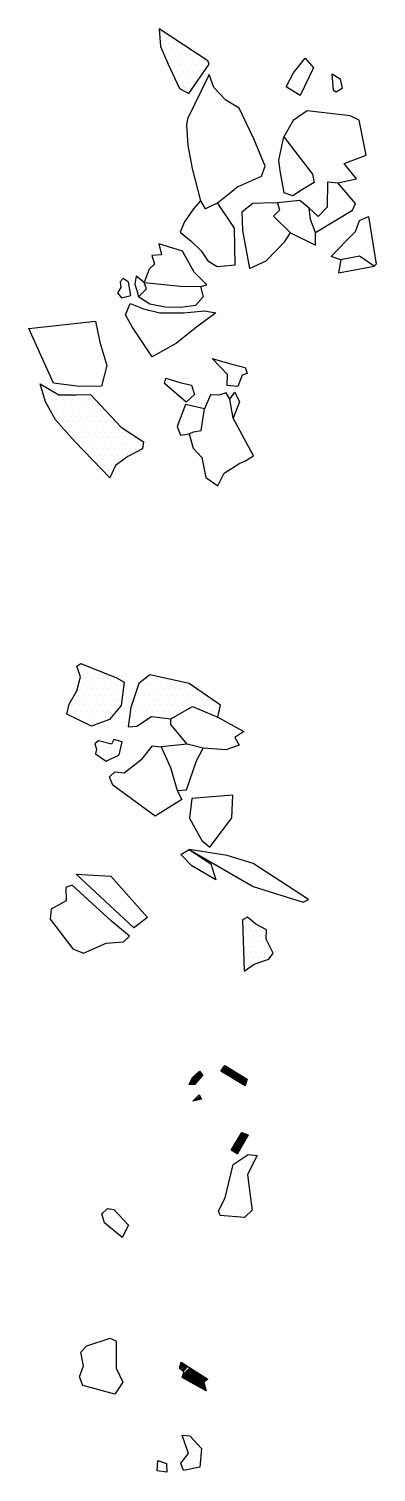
# Model space of a CAD drawing. Header units: metres. Extents: x -504 to -425, y -1464 to -1134.
import ezdxf

# ---------------------------------------------------------------- set-up
doc = ezdxf.new("R2010")
doc.units = ezdxf.units.M
doc.header["$LTSCALE"] = 25
doc.header["$MEASUREMENT"] = 0
doc.layers.get('0').update_dxf_attribs({"linetype": 'CONTINUOUS'})
for name, color, linetype in [('KNOCHEN', 2, 'CONTINUOUS'), ('KNOCHENSCHRAFF', 2, 'CONTINUOUS'), ('STEINE', 4, 'CONTINUOUS'), ('STEINESCHRAFF', 4, 'CONTINUOUS')]:
    doc.layers.add(name, color=color, linetype=linetype)

# ---------------------------------------------------------------- blocks, each defined once
blk = doc.blocks.new('*X1')
at = {"color": 0}
for p, q in [((-460.48, -1372.29), (-459.32, -1371.13)), ((-460.31, -1371.77), (-459.53, -1370.99)), ((-460.26, -1372.43), (-459.1, -1371.26)), ((-460.04, -1372.56), (-458.88, -1371.4)), ((-459.82, -1372.69), (-458.66, -1371.54)), ((-459.59, -1372.82), (-458.44, -1371.67)), ((-467.76, -1374.98), (-465.27, -1372.49)), ((-467.64, -1375.21), (-465.12, -1372.69)), ((-467.38, -1374.25), (-465.43, -1372.29)), ((-467.28, -1375.21), (-464.96, -1372.88)), ((-466.93, -1375.21), (-464.8, -1373.08)), ((-459.37, -1372.96), (-458.22, -1371.81)), ((-459.15, -1373.09), (-458.01, -1371.94)), ((-458.93, -1373.22), (-457.79, -1372.08)), ((-458.71, -1373.35), (-457.57, -1372.21)), ((-458.49, -1373.49), (-457.35, -1372.35)), ((-458.27, -1373.62), (-457.13, -1372.48)), ((-458.05, -1373.75), (-456.91, -1372.62)), ((-457.83, -1373.88), (-456.7, -1372.75)), ((-457.61, -1374.02), (-456.48, -1372.89)), ((-457.39, -1374.15), (-456.26, -1373.02)), ((-457.16, -1374.28), (-456.04, -1373.16)), ((-456.94, -1374.41), (-455.82, -1373.29)), ((-456.72, -1374.55), (-455.61, -1373.43)), ((-456.5, -1374.68), (-455.39, -1373.57)), ((-456.28, -1374.81), (-455.17, -1373.7)), ((-456.06, -1374.94), (-454.95, -1373.84)), ((-455.84, -1375.08), (-454.73, -1373.97)), ((-455.62, -1375.21), (-454.69, -1374.28)), ((-455.4, -1375.34), (-454.81, -1374.76)), ((-466.81, -1378.97), (-465.53, -1377.7)), ((-466.36, -1378.88), (-465.41, -1377.93)), ((-465.92, -1378.79), (-465.28, -1378.16)), ((-455.18, -1375.47), (-454.94, -1375.24)), ((-465.47, -1378.7), (-465.16, -1378.39)), ((-458.16, -1390.12), (-454.66, -1386.62)), ((-458.04, -1390.36), (-454.4, -1386.72)), ((-457.82, -1390.49), (-454.8, -1387.48)), ((-457.63, -1389.24), (-454.91, -1386.52)), ((-457.1, -1388.36), (-455.16, -1386.42)), ((-456.57, -1387.47), (-455.42, -1386.32)), ((-456.04, -1386.59), (-455.67, -1386.22)), ((-457.6, -1390.63), (-455.31, -1388.34)), ((-457.38, -1390.76), (-455.81, -1389.19)), ((-457.16, -1390.9), (-456.32, -1390.05)), ((-456.94, -1391.03), (-456.82, -1390.91)), ((-469.99, -1439.79), (-469.21, -1439.01)), ((-469.99, -1440.14), (-468.99, -1439.14)), ((-469.87, -1439.31), (-469.43, -1438.87)), ((-469.8, -1440.3), (-468.77, -1439.28)), ((-469.74, -1438.83), (-469.65, -1438.73)), ((-469.61, -1440.47), (-468.55, -1439.41)), ((-469.43, -1440.64), (-468.34, -1439.55)), ((-469.41, -1442.04), (-467.46, -1440.09)), ((-469.27, -1442.25), (-467.24, -1440.22)), ((-469.24, -1440.81), (-468.12, -1439.68)), ((-469.23, -1441.5), (-467.68, -1439.95)), ((-469.05, -1442.38), (-467.03, -1440.36)), ((-468.82, -1442.51), (-466.81, -1440.49)), ((-468.6, -1442.63), (-466.59, -1440.63)), ((-468.37, -1442.76), (-466.37, -1440.76)), ((-468.14, -1442.89), (-466.15, -1440.9)), ((-467.92, -1443.02), (-465.93, -1441.03)), ((-467.69, -1443.15), (-465.72, -1441.17)), ((-467.47, -1443.27), (-465.5, -1441.31)), ((-467.24, -1443.4), (-465.28, -1441.44)), ((-467.01, -1443.53), (-465.06, -1441.58)), ((-466.79, -1443.66), (-464.84, -1441.71)), ((-466.56, -1443.78), (-464.62, -1441.85)), ((-466.34, -1443.91), (-464.41, -1441.98)), ((-466.11, -1444.04), (-464.19, -1442.12)), ((-465.88, -1444.17), (-463.97, -1442.25)), ((-465.66, -1444.29), (-463.75, -1442.39)), ((-465.43, -1444.42), (-464.46, -1443.45)), ((-465.21, -1444.55), (-464.39, -1443.73)), ((-464.98, -1444.68), (-464.31, -1444.01)), ((-464.75, -1444.8), (-464.23, -1444.28)), ((-464.53, -1444.93), (-464.16, -1444.56)), ((-464.3, -1445.06), (-464.08, -1444.84)), ((-464.08, -1445.19), (-464, -1445.11))]:
    blk.add_line(p, q, dxfattribs=at)
blk = doc.blocks.new('*X2')
at = {"color": 0}
for p, q in [((-474.375, -1136.25), (-474.375, -1136.25)), ((-473.75, -1135), (-473.75, -1135)), ((-473.75, -1137.5), (-473.75, -1137.5)), ((-473.125, -1136.25), (-473.125, -1136.25)), ((-472.5, -1137.5), (-472.5, -1137.5)), ((-471.875, -1136.25), (-471.875, -1136.25)), ((-471.25, -1137.5), (-471.25, -1137.5)), ((-470, -1137.5), (-470, -1137.5)), ((-473.125, -1138.75), (-473.125, -1138.75)), ((-472.5, -1140), (-472.5, -1140)), ((-471.875, -1138.75), (-471.875, -1138.75)), ((-471.25, -1140), (-471.25, -1140)), ((-470.625, -1138.75), (-470.625, -1138.75)), ((-470, -1140), (-470, -1140)), ((-469.375, -1138.75), (-469.375, -1138.75)), ((-468.75, -1140), (-468.75, -1140)), ((-468.125, -1138.75), (-468.125, -1138.75)), ((-467.5, -1140), (-467.5, -1140)), ((-466.25, -1140), (-466.25, -1140)), ((-471.875, -1141.25), (-471.875, -1141.25)), ((-471.875, -1143.75), (-471.875, -1143.75)), ((-471.25, -1142.5), (-471.25, -1142.5)), ((-470.625, -1141.25), (-470.625, -1141.25)), ((-470.625, -1143.75), (-470.625, -1143.75)), ((-470, -1142.5), (-470, -1142.5)), ((-469.375, -1141.25), (-469.375, -1141.25)), ((-469.375, -1143.75), (-469.375, -1143.75)), ((-468.75, -1142.5), (-468.75, -1142.5)), ((-468.125, -1141.25), (-468.125, -1141.25)), ((-468.125, -1143.75), (-468.125, -1143.75)), ((-467.5, -1142.5), (-467.5, -1142.5)), ((-466.875, -1141.25), (-466.875, -1141.25)), ((-466.875, -1143.75), (-466.875, -1143.75)), ((-466.25, -1142.5), (-466.25, -1142.5)), ((-465.625, -1141.25), (-465.625, -1141.25)), ((-465.625, -1143.75), (-465.625, -1143.75)), ((-465, -1142.5), (-465, -1142.5)), ((-464.375, -1141.25), (-464.375, -1141.25)), ((-463.75, -1142.5), (-463.75, -1142.5)), ((-471.25, -1145), (-471.25, -1145)), ((-470.625, -1146.25), (-470.625, -1146.25)), ((-470, -1145), (-470, -1145)), ((-469.375, -1146.25), (-469.375, -1146.25)), ((-468.75, -1145), (-468.75, -1145)), ((-468.125, -1146.25), (-468.125, -1146.25)), ((-467.5, -1145), (-467.5, -1145)), ((-466.875, -1146.25), (-466.875, -1146.25)), ((-466.25, -1145), (-466.25, -1145)), ((-435, -1145), (-435, -1145)), ((-434.375, -1146.25), (-434.375, -1146.25)), ((-470, -1147.5), (-470, -1147.5)), ((-468.75, -1147.5), (-468.75, -1147.5)), ((-467.5, -1147.5), (-467.5, -1147.5)), ((-433.75, -1147.5), (-433.75, -1147.5)), ((-500.625, -1216.25), (-500.625, -1216.25)), ((-500.625, -1218.75), (-500.625, -1218.75)), ((-500, -1217.5), (-500, -1217.5)), ((-500, -1220), (-500, -1220)), ((-499.375, -1218.75), (-499.375, -1218.75)), ((-498.75, -1217.5), (-498.75, -1217.5)), ((-498.75, -1220), (-498.75, -1220)), ((-498.125, -1218.75), (-498.125, -1218.75)), ((-497.5, -1220), (-497.5, -1220)), ((-496.875, -1218.75), (-496.875, -1218.75)), ((-496.25, -1220), (-496.25, -1220)), ((-495.625, -1218.75), (-495.625, -1218.75)), ((-495, -1220), (-495, -1220)), ((-494.375, -1218.75), (-494.375, -1218.75)), ((-493.75, -1220), (-493.75, -1220)), ((-493.125, -1218.75), (-493.125, -1218.75)), ((-492.5, -1220), (-492.5, -1220)), ((-491.875, -1218.75), (-491.875, -1218.75)), ((-491.25, -1220), (-491.25, -1220)), ((-490.625, -1218.75), (-490.625, -1218.75)), ((-490, -1220), (-490, -1220)), ((-489.375, -1218.75), (-489.375, -1218.75)), ((-488.75, -1220), (-488.75, -1220)), ((-499.375, -1221.25), (-499.375, -1221.25)), ((-498.75, -1222.5), (-498.75, -1222.5)), ((-498.125, -1221.25), (-498.125, -1221.25)), ((-497.5, -1222.5), (-497.5, -1222.5)), ((-496.875, -1221.25), (-496.875, -1221.25)), ((-496.25, -1222.5), (-496.25, -1222.5)), ((-495.625, -1221.25), (-495.625, -1221.25)), ((-495, -1222.5), (-495, -1222.5)), ((-494.375, -1221.25), (-494.375, -1221.25)), ((-493.75, -1222.5), (-493.75, -1222.5)), ((-493.125, -1221.25), (-493.125, -1221.25)), ((-492.5, -1222.5), (-492.5, -1222.5)), ((-491.875, -1221.25), (-491.875, -1221.25)), ((-491.25, -1222.5), (-491.25, -1222.5)), ((-490.625, -1221.25), (-490.625, -1221.25)), ((-490, -1222.5), (-490, -1222.5)), ((-489.375, -1221.25), (-489.375, -1221.25)), ((-488.75, -1222.5), (-488.75, -1222.5)), ((-488.125, -1221.25), (-488.125, -1221.25)), ((-487.5, -1222.5), (-487.5, -1222.5)), ((-486.25, -1222.5), (-486.25, -1222.5)), ((-496.875, -1223.75), (-496.875, -1223.75)), ((-496.25, -1225), (-496.25, -1225)), ((-495.625, -1223.75), (-495.625, -1223.75)), ((-495.625, -1226.25), (-495.625, -1226.25)), ((-495, -1225), (-495, -1225)), ((-494.375, -1223.75), (-494.375, -1223.75)), ((-494.375, -1226.25), (-494.375, -1226.25)), ((-493.75, -1225), (-493.75, -1225)), ((-493.125, -1223.75), (-493.125, -1223.75)), ((-493.125, -1226.25), (-493.125, -1226.25)), ((-492.5, -1225), (-492.5, -1225)), ((-491.875, -1223.75), (-491.875, -1223.75)), ((-491.875, -1226.25), (-491.875, -1226.25)), ((-491.25, -1225), (-491.25, -1225)), ((-490.625, -1223.75), (-490.625, -1223.75)), ((-490.625, -1226.25), (-490.625, -1226.25)), ((-490, -1225), (-490, -1225)), ((-489.375, -1223.75), (-489.375, -1223.75)), ((-489.375, -1226.25), (-489.375, -1226.25)), ((-488.75, -1225), (-488.75, -1225)), ((-488.125, -1223.75), (-488.125, -1223.75)), ((-488.125, -1226.25), (-488.125, -1226.25)), ((-487.5, -1225), (-487.5, -1225)), ((-486.875, -1223.75), (-486.875, -1223.75)), ((-486.875, -1226.25), (-486.875, -1226.25)), ((-486.25, -1225), (-486.25, -1225)), ((-485.625, -1223.75), (-485.625, -1223.75)), ((-485.625, -1226.25), (-485.625, -1226.25)), ((-485, -1225), (-485, -1225)), ((-484.375, -1226.25), (-484.375, -1226.25)), ((-483.75, -1225), (-483.75, -1225)), ((-483.125, -1226.25), (-483.125, -1226.25)), ((-481.875, -1226.25), (-481.875, -1226.25)), ((-493.75, -1227.5), (-493.75, -1227.5)), ((-493.125, -1228.75), (-493.125, -1228.75)), ((-492.5, -1227.5), (-492.5, -1227.5)), ((-491.875, -1228.75), (-491.875, -1228.75)), ((-491.25, -1227.5), (-491.25, -1227.5)), ((-490.625, -1228.75), (-490.625, -1228.75)), ((-490, -1227.5), (-490, -1227.5)), ((-489.375, -1228.75), (-489.375, -1228.75)), ((-488.75, -1227.5), (-488.75, -1227.5)), ((-488.125, -1228.75), (-488.125, -1228.75)), ((-487.5, -1227.5), (-487.5, -1227.5)), ((-486.875, -1228.75), (-486.875, -1228.75)), ((-486.25, -1227.5), (-486.25, -1227.5)), ((-485.625, -1228.75), (-485.625, -1228.75)), ((-485, -1227.5), (-485, -1227.5)), ((-484.375, -1228.75), (-484.375, -1228.75)), ((-483.75, -1227.5), (-483.75, -1227.5)), ((-483.125, -1228.75), (-483.125, -1228.75)), ((-482.5, -1227.5), (-482.5, -1227.5)), ((-481.875, -1228.75), (-481.875, -1228.75)), ((-481.25, -1227.5), (-481.25, -1227.5)), ((-480.625, -1228.75), (-480.625, -1228.75)), ((-480, -1227.5), (-480, -1227.5)), ((-479.375, -1228.75), (-479.375, -1228.75)), ((-491.25, -1230), (-491.25, -1230)), ((-490.625, -1231.25), (-490.625, -1231.25)), ((-490, -1230), (-490, -1230)), ((-489.375, -1231.25), (-489.375, -1231.25)), ((-488.75, -1230), (-488.75, -1230)), ((-488.75, -1232.5), (-488.75, -1232.5)), ((-488.125, -1231.25), (-488.125, -1231.25)), ((-487.5, -1230), (-487.5, -1230)), ((-487.5, -1232.5), (-487.5, -1232.5)), ((-486.875, -1231.25), (-486.875, -1231.25)), ((-486.25, -1230), (-486.25, -1230)), ((-486.25, -1232.5), (-486.25, -1232.5)), ((-485.625, -1231.25), (-485.625, -1231.25)), ((-485, -1230), (-485, -1230)), ((-485, -1232.5), (-485, -1232.5)), ((-484.375, -1231.25), (-484.375, -1231.25)), ((-483.75, -1230), (-483.75, -1230)), ((-483.75, -1232.5), (-483.75, -1232.5)), ((-483.125, -1231.25), (-483.125, -1231.25)), ((-482.5, -1230), (-482.5, -1230)), ((-481.875, -1231.25), (-481.875, -1231.25)), ((-481.25, -1230), (-481.25, -1230)), ((-480, -1230), (-480, -1230)), ((-478.75, -1230), (-478.75, -1230)), ((-488.125, -1233.75), (-488.125, -1233.75)), ((-487.5, -1235), (-487.5, -1235)), ((-486.875, -1233.75), (-486.875, -1233.75)), ((-486.25, -1235), (-486.25, -1235)), ((-485.625, -1233.75), (-485.625, -1233.75)), ((-455, -1337.5), (-455, -1337.5)), ((-455.625, -1338.75), (-455.625, -1338.75)), ((-455, -1340), (-455, -1340)), ((-454.375, -1338.75), (-454.375, -1338.75)), ((-454.375, -1341.25), (-454.375, -1341.25)), ((-453.75, -1340), (-453.75, -1340)), ((-453.125, -1338.75), (-453.125, -1338.75)), ((-453.125, -1341.25), (-453.125, -1341.25)), ((-452.5, -1340), (-452.5, -1340)), ((-451.875, -1341.25), (-451.875, -1341.25)), ((-451.25, -1340), (-451.25, -1340)), ((-450.625, -1341.25), (-450.625, -1341.25)), ((-455, -1342.5), (-455, -1342.5)), ((-455, -1345), (-455, -1345)), ((-454.375, -1343.75), (-454.375, -1343.75)), ((-453.75, -1342.5), (-453.75, -1342.5)), ((-453.75, -1345), (-453.75, -1345)), ((-453.125, -1343.75), (-453.125, -1343.75)), ((-452.5, -1342.5), (-452.5, -1342.5)), ((-452.5, -1345), (-452.5, -1345)), ((-451.875, -1343.75), (-451.875, -1343.75)), ((-451.25, -1342.5), (-451.25, -1342.5)), ((-451.25, -1345), (-451.25, -1345)), ((-450.625, -1343.75), (-450.625, -1343.75)), ((-450, -1345), (-450, -1345)), ((-455, -1347.5), (-455, -1347.5)), ((-454.375, -1346.25), (-454.375, -1346.25)), ((-453.75, -1347.5), (-453.75, -1347.5)), ((-453.125, -1346.25), (-453.125, -1346.25)), ((-452.5, -1347.5), (-452.5, -1347.5)), ((-451.875, -1346.25), (-451.875, -1346.25)), ((-450.625, -1346.25), (-450.625, -1346.25)), ((-468.125, -1456.25), (-468.125, -1456.25)), ((-468.125, -1458.75), (-468.125, -1458.75)), ((-467.5, -1457.5), (-467.5, -1457.5)), ((-467.5, -1460), (-467.5, -1460)), ((-466.875, -1458.75), (-466.875, -1458.75)), ((-466.25, -1457.5), (-466.25, -1457.5)), ((-466.25, -1460), (-466.25, -1460)), ((-465.625, -1458.75), (-465.625, -1458.75)), ((-475, -1462.5), (-475, -1462.5)), ((-473.75, -1462.5), (-473.75, -1462.5)), ((-473.125, -1463.75), (-473.125, -1463.75)), ((-468.75, -1462.5), (-468.75, -1462.5)), ((-468.125, -1461.25), (-468.125, -1461.25)), ((-467.5, -1462.5), (-467.5, -1462.5)), ((-466.875, -1461.25), (-466.875, -1461.25)), ((-466.25, -1462.5), (-466.25, -1462.5)), ((-465.625, -1461.25), (-465.625, -1461.25))]:
    blk.add_line(p, q, dxfattribs=at)
blk = doc.blocks.new('*X3')
at = {"color": 0}
for p, q in [((-492.5, -1280), (-492.5, -1280)), ((-492.5, -1282.5), (-492.5, -1282.5)), ((-491.875, -1281.25), (-491.875, -1281.25)), ((-491.25, -1280), (-491.25, -1280)), ((-491.25, -1282.5), (-491.25, -1282.5)), ((-490.625, -1281.25), (-490.625, -1281.25)), ((-490, -1282.5), (-490, -1282.5)), ((-489.375, -1281.25), (-489.375, -1281.25)), ((-488.75, -1282.5), (-488.75, -1282.5)), ((-488.125, -1281.25), (-488.125, -1281.25)), ((-487.5, -1282.5), (-487.5, -1282.5)), ((-486.25, -1282.5), (-486.25, -1282.5)), ((-485, -1282.5), (-485, -1282.5)), ((-477.5, -1282.5), (-477.5, -1282.5)), ((-476.25, -1282.5), (-476.25, -1282.5)), ((-475, -1282.5), (-475, -1282.5)), ((-473.75, -1282.5), (-473.75, -1282.5)), ((-492.5, -1285), (-492.5, -1285)), ((-491.875, -1283.75), (-491.875, -1283.75)), ((-491.25, -1285), (-491.25, -1285)), ((-490.625, -1283.75), (-490.625, -1283.75)), ((-490, -1285), (-490, -1285)), ((-489.375, -1283.75), (-489.375, -1283.75)), ((-488.75, -1285), (-488.75, -1285)), ((-488.125, -1283.75), (-488.125, -1283.75)), ((-487.5, -1285), (-487.5, -1285)), ((-486.875, -1283.75), (-486.875, -1283.75)), ((-486.25, -1285), (-486.25, -1285)), ((-485.625, -1283.75), (-485.625, -1283.75)), ((-485, -1285), (-485, -1285)), ((-484.375, -1283.75), (-484.375, -1283.75)), ((-483.75, -1285), (-483.75, -1285)), ((-483.125, -1283.75), (-483.125, -1283.75)), ((-478.75, -1285), (-478.75, -1285)), ((-478.125, -1283.75), (-478.125, -1283.75)), ((-477.5, -1285), (-477.5, -1285)), ((-476.875, -1283.75), (-476.875, -1283.75)), ((-476.25, -1285), (-476.25, -1285)), ((-475.625, -1283.75), (-475.625, -1283.75)), ((-475, -1285), (-475, -1285)), ((-474.375, -1283.75), (-474.375, -1283.75)), ((-473.75, -1285), (-473.75, -1285)), ((-473.125, -1283.75), (-473.125, -1283.75)), ((-472.5, -1285), (-472.5, -1285)), ((-471.875, -1283.75), (-471.875, -1283.75)), ((-471.25, -1285), (-471.25, -1285)), ((-470.625, -1283.75), (-470.625, -1283.75)), ((-470, -1285), (-470, -1285)), ((-469.375, -1283.75), (-469.375, -1283.75)), ((-468.75, -1285), (-468.75, -1285)), ((-468.125, -1283.75), (-468.125, -1283.75)), ((-467.5, -1285), (-467.5, -1285)), ((-466.25, -1285), (-466.25, -1285)), ((-494.375, -1288.75), (-494.375, -1288.75)), ((-493.75, -1287.5), (-493.75, -1287.5)), ((-493.125, -1286.25), (-493.125, -1286.25)), ((-493.125, -1288.75), (-493.125, -1288.75)), ((-492.5, -1287.5), (-492.5, -1287.5)), ((-491.875, -1286.25), (-491.875, -1286.25)), ((-491.875, -1288.75), (-491.875, -1288.75)), ((-491.25, -1287.5), (-491.25, -1287.5)), ((-490.625, -1286.25), (-490.625, -1286.25)), ((-490.625, -1288.75), (-490.625, -1288.75)), ((-490, -1287.5), (-490, -1287.5)), ((-489.375, -1286.25), (-489.375, -1286.25)), ((-489.375, -1288.75), (-489.375, -1288.75)), ((-488.75, -1287.5), (-488.75, -1287.5)), ((-488.125, -1286.25), (-488.125, -1286.25)), ((-488.125, -1288.75), (-488.125, -1288.75)), ((-487.5, -1287.5), (-487.5, -1287.5)), ((-486.875, -1286.25), (-486.875, -1286.25)), ((-486.875, -1288.75), (-486.875, -1288.75)), ((-486.25, -1287.5), (-486.25, -1287.5)), ((-485.625, -1286.25), (-485.625, -1286.25)), ((-485.625, -1288.75), (-485.625, -1288.75)), ((-485, -1287.5), (-485, -1287.5)), ((-484.375, -1286.25), (-484.375, -1286.25)), ((-484.375, -1288.75), (-484.375, -1288.75)), ((-483.75, -1287.5), (-483.75, -1287.5)), ((-483.125, -1286.25), (-483.125, -1286.25)), ((-480.625, -1288.75), (-480.625, -1288.75)), ((-480, -1287.5), (-480, -1287.5)), ((-479.375, -1286.25), (-479.375, -1286.25)), ((-479.375, -1288.75), (-479.375, -1288.75)), ((-478.75, -1287.5), (-478.75, -1287.5)), ((-478.125, -1286.25), (-478.125, -1286.25)), ((-478.125, -1288.75), (-478.125, -1288.75)), ((-477.5, -1287.5), (-477.5, -1287.5)), ((-476.875, -1286.25), (-476.875, -1286.25)), ((-476.875, -1288.75), (-476.875, -1288.75)), ((-476.25, -1287.5), (-476.25, -1287.5)), ((-475.625, -1286.25), (-475.625, -1286.25)), ((-475.625, -1288.75), (-475.625, -1288.75)), ((-475, -1287.5), (-475, -1287.5)), ((-474.375, -1286.25), (-474.375, -1286.25)), ((-474.375, -1288.75), (-474.375, -1288.75)), ((-473.75, -1287.5), (-473.75, -1287.5)), ((-473.125, -1286.25), (-473.125, -1286.25)), ((-473.125, -1288.75), (-473.125, -1288.75)), ((-472.5, -1287.5), (-472.5, -1287.5)), ((-471.875, -1286.25), (-471.875, -1286.25)), ((-471.875, -1288.75), (-471.875, -1288.75)), ((-471.25, -1287.5), (-471.25, -1287.5)), ((-470.625, -1286.25), (-470.625, -1286.25)), ((-470.625, -1288.75), (-470.625, -1288.75)), ((-470, -1287.5), (-470, -1287.5)), ((-469.375, -1286.25), (-469.375, -1286.25)), ((-469.375, -1288.75), (-469.375, -1288.75)), ((-468.75, -1287.5), (-468.75, -1287.5)), ((-468.125, -1286.25), (-468.125, -1286.25)), ((-468.125, -1288.75), (-468.125, -1288.75)), ((-467.5, -1287.5), (-467.5, -1287.5)), ((-466.875, -1286.25), (-466.875, -1286.25)), ((-466.875, -1288.75), (-466.875, -1288.75)), ((-466.25, -1287.5), (-466.25, -1287.5)), ((-465.625, -1286.25), (-465.625, -1286.25)), ((-465.625, -1288.75), (-465.625, -1288.75)), ((-465, -1287.5), (-465, -1287.5)), ((-464.375, -1286.25), (-464.375, -1286.25)), ((-464.375, -1288.75), (-464.375, -1288.75)), ((-463.75, -1287.5), (-463.75, -1287.5)), ((-463.125, -1288.75), (-463.125, -1288.75)), ((-462.5, -1287.5), (-462.5, -1287.5)), ((-461.875, -1288.75), (-461.875, -1288.75)), ((-495, -1290), (-495, -1290)), ((-494.375, -1291.25), (-494.375, -1291.25)), ((-493.75, -1290), (-493.75, -1290)), ((-493.125, -1291.25), (-493.125, -1291.25)), ((-492.5, -1290), (-492.5, -1290)), ((-491.875, -1291.25), (-491.875, -1291.25)), ((-491.25, -1290), (-491.25, -1290)), ((-491.25, -1292.5), (-491.25, -1292.5)), ((-490.625, -1291.25), (-490.625, -1291.25)), ((-490, -1290), (-490, -1290)), ((-490, -1292.5), (-490, -1292.5)), ((-489.375, -1291.25), (-489.375, -1291.25)), ((-488.75, -1290), (-488.75, -1290)), ((-488.75, -1292.5), (-488.75, -1292.5)), ((-488.125, -1291.25), (-488.125, -1291.25)), ((-487.5, -1290), (-487.5, -1290)), ((-486.875, -1291.25), (-486.875, -1291.25)), ((-486.25, -1290), (-486.25, -1290)), ((-485.625, -1291.25), (-485.625, -1291.25)), ((-485, -1290), (-485, -1290)), ((-481.25, -1290), (-481.25, -1290)), ((-481.25, -1292.5), (-481.25, -1292.5)), ((-480.625, -1291.25), (-480.625, -1291.25)), ((-480, -1290), (-480, -1290)), ((-480, -1292.5), (-480, -1292.5)), ((-479.375, -1291.25), (-479.375, -1291.25)), ((-478.75, -1290), (-478.75, -1290)), ((-478.75, -1292.5), (-478.75, -1292.5)), ((-478.125, -1291.25), (-478.125, -1291.25)), ((-477.5, -1290), (-477.5, -1290)), ((-476.875, -1291.25), (-476.875, -1291.25)), ((-476.25, -1290), (-476.25, -1290)), ((-475.625, -1291.25), (-475.625, -1291.25)), ((-475, -1290), (-475, -1290)), ((-474.375, -1291.25), (-474.375, -1291.25)), ((-473.75, -1290), (-473.75, -1290)), ((-473.125, -1291.25), (-473.125, -1291.25)), ((-472.5, -1290), (-472.5, -1290)), ((-471.875, -1291.25), (-471.875, -1291.25)), ((-471.25, -1290), (-471.25, -1290)), ((-470, -1290), (-470, -1290)), ((-463.75, -1290), (-463.75, -1290)), ((-462.5, -1290), (-462.5, -1290)), ((-461.25, -1290), (-461.25, -1290))]:
    blk.add_line(p, q, dxfattribs=at)

msp = doc.modelspace()

# ---------------------------------------------------------------- linework, layer by layer
at = {"layer": 'KNOCHEN'}
for points in [[(-455.03, -1375.56), (-460.62, -1372.21), (-459.7, -1370.89), (-454.62, -1374.04), (-455.03, -1375.56)], [(-467.88, -1375.21), (-467.07, -1373.63), (-465.49, -1372.21), (-464.73, -1373.18), (-466.56, -1375.21), (-467.88, -1375.21)], [(-467.02, -1379.02), (-465.59, -1377.59), (-465.03, -1378.61), (-467.02, -1379.02)], [(-456.91, -1391.05), (-458.23, -1390.24), (-455.79, -1386.18), (-454.37, -1386.74), (-456.91, -1391.05)], [(-463.97, -1445.25), (-469.45, -1442.15), (-469.05, -1440.98), (-470.06, -1440.07), (-469.71, -1438.7), (-463.56, -1442.51), (-464.53, -1443.22), (-463.97, -1445.25)]]:
    msp.add_lwpolyline(points, dxfattribs=at)
at = {"layer": 'STEINE'}
for points in [[(-463.61, -1141.36), (-474.68, -1134.05), (-474.43, -1138.06), (-472.65, -1142.13), (-470.06, -1147.66), (-467.93, -1148.83), (-463.31, -1142.08), (-463.61, -1141.36)], [(-445.68, -1147.26), (-444.01, -1144.11), (-441.37, -1140.76), (-439.49, -1142.94), (-442.53, -1149.24), (-445.68, -1147.26)], [(-434.86, -1148.12), (-435.17, -1144.31), (-433.39, -1145.48), (-432.88, -1147.71), (-434.25, -1148.53), (-434.86, -1148.12)], [(-440.45, -1175.04), (-438.37, -1176.92), (-436.29, -1174.68), (-436.18, -1169), (-433.9, -1169.2), (-429.68, -1168.33), (-432.48, -1164.78), (-427.45, -1162.9), (-429.07, -1154.88), (-431.11, -1153.91), (-440.91, -1152.79), (-444.11, -1154.98), (-446.24, -1158.68)], [(-439.33, -1169.15), (-441.97, -1170.77), (-444.21, -1172.2), (-446.14, -1171.48), (-447.05, -1166.46), (-447.36, -1164.07), (-446.24, -1158.68), (-439.69, -1167.27), (-439.33, -1169.15)], [(-438.98, -1180.58), (-430.55, -1175.45), (-429.89, -1173.92), (-433.9, -1169.2)], [(-465.29, -1173.36), (-466.86, -1175.14), (-468.95, -1178.14), (-469.91, -1180.47), (-467.37, -1182.56), (-465.08, -1184.74), (-463.56, -1187.03), (-461.48, -1188.35), (-457.36, -1187.99), (-457.47, -1179.56), (-461.38, -1173.77)], [(-455.79, -1175.85), (-453.3, -1173.87), (-448.48, -1173.72), (-447.66, -1173.77)], [(-447.66, -1173.77), (-447.21, -1175.45), (-448.63, -1176.87), (-444.72, -1180.68), (-439.03, -1183.47), (-438.98, -1180.58), (-440.15, -1177.58), (-440.45, -1175.04), (-442.58, -1173.26), (-447.66, -1173.77)], [(-455.79, -1175.85), (-455.64, -1180.12), (-454.11, -1188.8), (-450.25, -1187.08), (-445.99, -1182.66), (-444.72, -1180.68)], [(-425.62, -1188.25), (-428.97, -1186.01), (-433.24, -1186.82), (-435.42, -1186.06), (-431.97, -1182.51), (-429.84, -1180.37), (-428.97, -1177.83), (-426.94, -1176.92), (-425.16, -1187.79), (-425.62, -1188.25)], [(-465.24, -1192.92), (-464.63, -1195.25), (-466.41, -1197.24), (-469.81, -1197.74), (-473.36, -1197.64), (-476.82, -1196.93), (-479.41, -1195.25), (-477.58, -1193.43), (-478.14, -1192), (-469.86, -1192.87), (-465.24, -1192.92), (-463.82, -1192.51), (-466.71, -1189.62), (-469.4, -1184.84), (-474.74, -1183.17), (-474.18, -1185.65), (-476.41, -1185.81), (-475.75, -1187.84), (-477.02, -1188.96), (-478.14, -1192)], [(-433.24, -1186.82), (-433.75, -1189.82), (-430.5, -1189.16), (-425.62, -1188.25)], [(-481.19, -1194.95), (-481.74, -1191.9), (-482.91, -1191.09), (-483.57, -1191.85), (-483.47, -1193.17), (-484.23, -1194.34), (-483.27, -1195.51), (-481.19, -1194.95)], [(-478.14, -1192), (-479.92, -1190.53), (-480.22, -1192.36), (-479.81, -1193.83), (-479.41, -1195.25)], [(-476.31, -1208.97), (-480.88, -1202.16), (-482.35, -1199.37), (-481.34, -1196.83), (-478.24, -1198.05), (-474.53, -1198.96), (-469.05, -1198.91), (-464.37, -1198.45), (-461.78, -1198.91), (-466.2, -1202.21), (-470.72, -1205.87), (-476.31, -1208.97)], [(-498.81, -1214.96), (-504.45, -1202.52), (-489.21, -1200.84), (-488.25, -1205.62), (-486.67, -1210.95), (-487.84, -1215.67), (-492.87, -1215.72), (-498.81, -1214.96)], [(-459.14, -1215.52), (-459.09, -1213.03), (-462.6, -1209.37), (-458.08, -1210.64), (-455.03, -1211.41), (-454.57, -1212.78), (-455.74, -1213.18), (-456.76, -1215.72), (-459.14, -1215.52)], [(-501.86, -1215.16), (-497.59, -1217.65), (-493.58, -1217.65), (-490.38, -1217.6), (-483.37, -1225.02), (-478.29, -1228.42), (-478.54, -1230), (-481.85, -1231.72), (-484.64, -1233.8), (-485.96, -1236.6), (-493.88, -1228.42), (-498.35, -1223.39), (-500.69, -1219.23), (-501.86, -1215.16)], [(-468.54, -1219.33), (-473.47, -1215.11), (-473.16, -1213.84), (-469.96, -1214.86), (-467.32, -1215.47), (-466.66, -1217.6), (-468.54, -1219.33)], [(-464.32, -1220.85), (-468.69, -1219.84), (-470.57, -1224.92), (-469.86, -1226.85), (-467.88, -1226.54), (-466.86, -1226.14), (-465.14, -1225.83), (-464.32, -1220.85)], [(-467.88, -1226.54), (-466.96, -1229.84), (-464.98, -1231.98), (-464.02, -1236.55), (-461.33, -1238.48), (-459.85, -1235.58), (-456.3, -1233.3), (-455.13, -1232.84), (-453.15, -1231.62), (-457.77, -1222.99), (-458.58, -1218.67), (-459.4, -1217.2), (-461.07, -1217.7), (-462.95, -1217.65), (-464.32, -1220.85)], [(-458.58, -1218.67), (-457.42, -1217.04), (-456.35, -1219.28), (-457.77, -1222.99)], [(-490.18, -1293.33), (-495.76, -1290.64), (-495.25, -1288.35), (-493.53, -1285.31), (-492.66, -1282.06), (-493.53, -1279.62), (-492.61, -1279.01), (-484.44, -1282.31), (-482.66, -1283.33), (-483.37, -1288.61), (-486.01, -1291.86), (-490.18, -1293.33)], [(-461.33, -1291.3), (-460.72, -1288.56), (-467.83, -1283.58), (-476.82, -1281.6), (-479.31, -1283.58), (-481.19, -1289.07), (-481.8, -1293.48), (-479.81, -1293.33), (-476.46, -1291.15), (-472.04, -1291.71)], [(-468.34, -1297.5), (-472.04, -1292.98), (-472.04, -1291.71), (-467.07, -1288.86), (-461.33, -1291.3), (-455.33, -1294.6), (-457.42, -1295.97), (-456.45, -1297.7), (-459.45, -1298.77), (-464.68, -1298.41)], [(-483.12, -1296.94), (-485.05, -1296.43), (-485.55, -1297.45), (-488.55, -1296.74), (-489.36, -1297.4), (-489.01, -1298.61), (-489.26, -1299.68), (-486.82, -1301.36), (-483.83, -1299.93), (-483.12, -1296.94)], [(-470.57, -1308.06), (-469.55, -1310.09), (-475.65, -1313.9), (-485.3, -1306.84), (-486.06, -1304.96), (-484.84, -1303.8), (-482.71, -1304.05), (-478.6, -1300.8), (-476.26, -1297.85), (-474.23, -1298.06), (-472.14, -1302.78), (-470.57, -1308.06)], [(-470.57, -1308.06), (-468.44, -1307.91), (-466.15, -1301.31), (-464.68, -1298.41), (-468.34, -1297.5), (-474.23, -1298.06)], [(-467.22, -1309.89), (-467.78, -1314.36), (-464.93, -1319.49), (-463.15, -1321.01), (-460.97, -1318.17), (-458.08, -1314.31), (-457.87, -1309.13), (-467.22, -1309.89)], [(-467.88, -1321.52), (-462.9, -1324.82), (-461.73, -1328.48), (-467.22, -1325.28), (-469.76, -1322.69), (-467.88, -1321.52)], [(-467.88, -1321.52), (-453.2, -1330), (-441.82, -1333.56), (-440.6, -1332.95), (-453.25, -1324.77), (-459.19, -1322.94), (-467.88, -1321.52)], [(-493.63, -1327.21), (-485.71, -1327.62), (-477.38, -1337.11), (-480.47, -1339.45), (-493.63, -1327.21)], [(-494.54, -1329.65), (-496.02, -1330.21), (-495.97, -1333.25), (-499.37, -1335.18), (-499.62, -1337.47), (-494.44, -1344.22), (-492, -1345.24), (-486.77, -1342.9), (-482.81, -1342.6), (-481.44, -1341.33), (-485.55, -1337.88), (-494.54, -1329.65)], [(-455.28, -1349.3), (-453, -1347.73), (-449.64, -1346.56), (-448.68, -1345.19), (-450.25, -1341.99), (-450.2, -1339.91), (-452.59, -1338.59), (-454.52, -1337.01), (-455.69, -1337.62), (-455.28, -1349.3)], [(-454.37, -1391.21), (-452.34, -1391.46), (-454.52, -1395.78), (-454.01, -1399.99), (-453.45, -1403.9), (-455.18, -1405.58), (-460.77, -1405.12), (-461.17, -1404.06), (-459.6, -1401.11), (-457.82, -1393.54), (-454.37, -1391.21)], [(-483.17, -1410.15), (-487.18, -1406.8), (-487.79, -1404.77), (-486.47, -1403.55), (-485.05, -1403.75), (-481.69, -1407.36), (-483.17, -1410.15)], [(-484.84, -1446.01), (-492.11, -1443.98), (-492.87, -1442.05), (-491.95, -1439.51), (-492.61, -1436.41), (-491.19, -1434.94), (-485.86, -1433.16), (-484.54, -1433.87), (-484.54, -1440.07), (-482.96, -1443.27), (-484.84, -1446.01)], [(-469.15, -1463.43), (-469.76, -1461.76), (-467.98, -1459.52), (-469.45, -1455.36), (-467.68, -1455.51), (-465.03, -1458.35), (-465.39, -1462.62), (-469.15, -1463.43)], [(-475.14, -1463.48), (-475.04, -1461.1), (-473.06, -1461.81), (-472.96, -1463.79), (-475.14, -1463.48)]]:
    msp.add_lwpolyline(points, dxfattribs=at)
msp.add_lwpolyline([(-468.49, -1156.09), (-468.13, -1160.67), (-467.17, -1165.95), (-465.29, -1173.36), (-464.22, -1175.14), (-461.38, -1173.77), (-456.81, -1170.16), (-451.37, -1167.67), (-450.46, -1165.39), (-453.1, -1159.14), (-456.4, -1152.18), (-459.45, -1150.35), (-462.24, -1147.46), (-463.31, -1144.51), (-468.23, -1154.57)], close=True, dxfattribs=at)

# ---------------------------------------------------------------- block references
at = {"layer": 'KNOCHENSCHRAFF'}
msp.add_blockref('*X1', (0, 0), dxfattribs=at)
at = {"layer": 'STEINESCHRAFF'}
for name in ['*X2', '*X3']:
    msp.add_blockref(name, (0, 0), dxfattribs=at)

doc.saveas('drawing.dxf')
